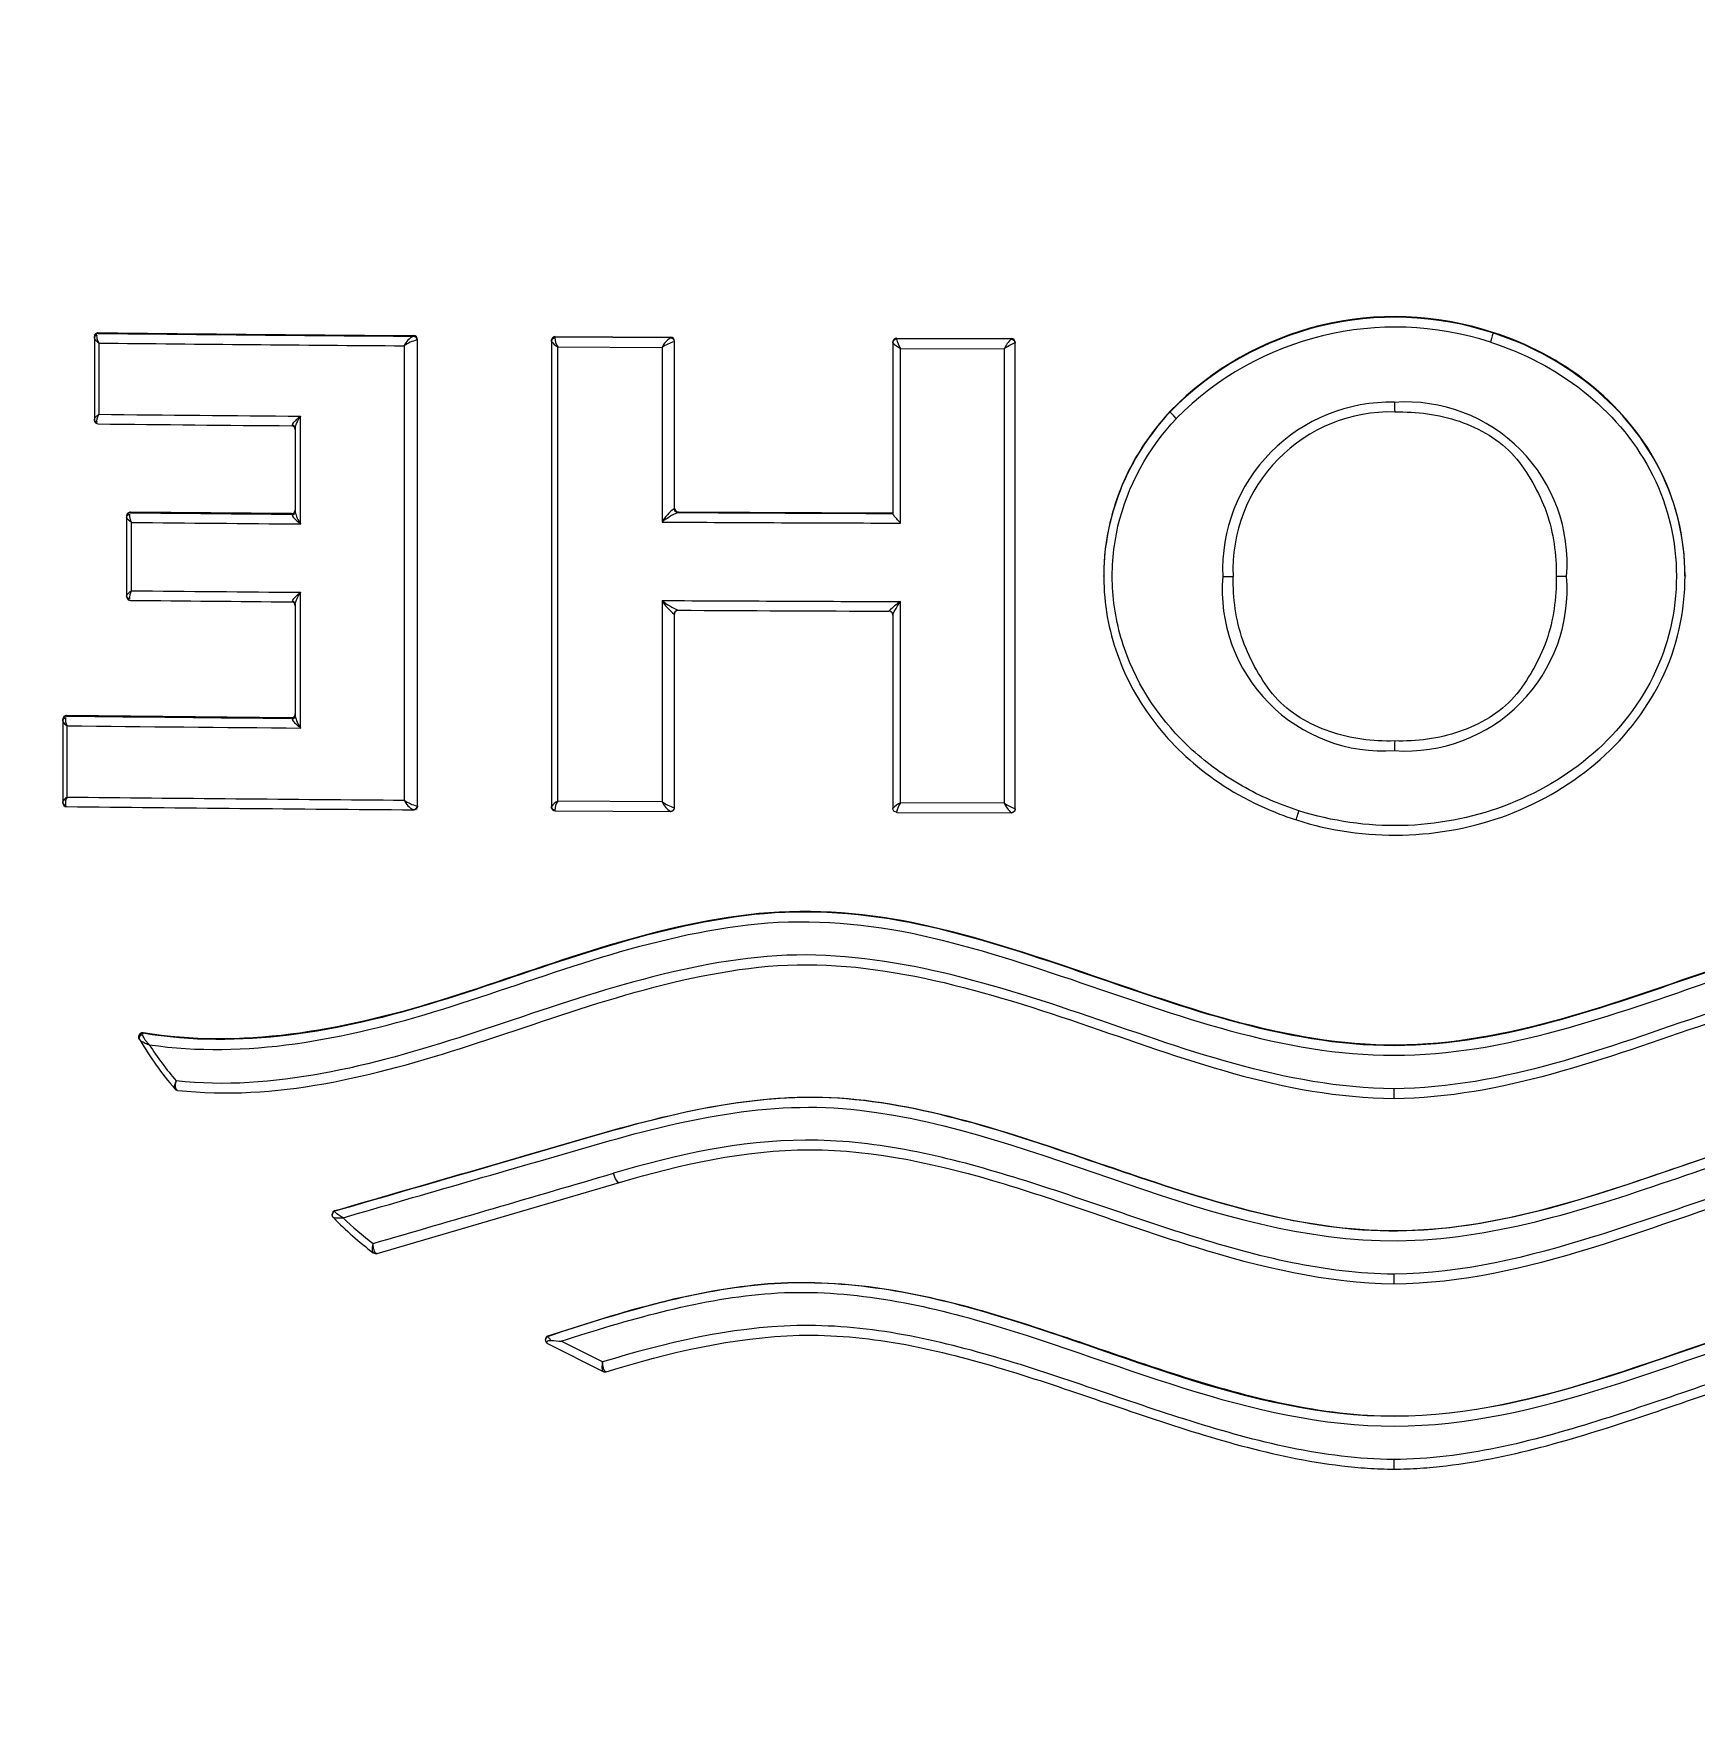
# Model space of a CAD drawing. Header units: centimetres. Extents: x -1797 to 2001, y -8788 to 1856.
# Drawn here: x -886.004 to -885.142, y -5473.964 to -5473.094 of the extents above; entities that cross this region are included whole.
import ezdxf

# ---------------------------------------------------------------- set-up
doc = ezdxf.new("R2010")
doc.units = ezdxf.units.CM
doc.header["$LTSCALE"] = 100
doc.header["$MEASUREMENT"] = 0
doc.linetypes.add('HIDDEN', pattern=[0.375, 0.25, -0.125])
doc.layers.add('HIDDEN -03', color=8, linetype='HIDDEN')
doc.layers.add('ID_Furniture-Fixed_01', color=141, linetype='Continuous')
doc.styles.add('ISO', font='isocp2.shx', dxfattribs={"width": 0.8})
doc.dimstyles.new('DIM DET', dxfattribs={"dimtxt": 0.05, "dimasz": 0.025, "dimexe": 0.025, "dimexo": 0.025, "dimgap": 0.025, "dimtad": 1, "dimzin": 0, "dimdsep": 46, "dimtxsty": 'ISO', "dimblk": 'ARCHTICK', "dimcen": 0.1, "dimdle": 0.025, "dimclrd": 15, "dimclre": 15, "dimclrt": 2, "dimadec": 0, "dimazin": 0, "dimtfac": 1, "dimtmove": 2, "dimatfit": 0, "dimldrblk": 'ARCHTICK', "dimfxl": 0.17, "dimtzin": 1, "dimarcsym": 0})

# ---------------------------------------------------------------- blocks, each defined once
blk = doc.blocks.new('_ARCHTICK')
at = {"color": 0, "linetype": 'ByBlock', "const_width": 0.15}
blk.add_lwpolyline([(-0.5, -0.5), (0.5, 0.5)], dxfattribs=at)

msp = doc.modelspace()

# ---------------------------------------------------------------- linework, layer by layer
at = {"layer": 'ID_Furniture-Fixed_01'}
for p, q in [((-885.97285, -5473.25139), (-885.97285, -5473.25172)), ((-885.97285, -5473.25172), (-885.97285, -5473.25216)), ((-885.97285, -5473.25216), (-885.97285, -5473.29422)), ((-885.97085, -5473.24972), (-885.97085, -5473.24941)), ((-885.97043, -5473.29167), (-885.97043, -5473.25475)), ((-885.81226, -5473.25615), (-885.81226, -5473.49159)), ((-885.8073, -5473.25116), (-885.80756, -5473.25118)), ((-885.8073, -5473.2509), (-885.8073, -5473.25116)), ((-885.80573, -5473.25318), (-885.8053, -5473.25316)), ((-885.8053, -5473.25316), (-885.8053, -5473.25291)), ((-885.8053, -5473.4946), (-885.8053, -5473.25316)), ((-885.73596, -5473.25339), (-885.73596, -5473.25368)), ((-885.73596, -5473.25368), (-885.73596, -5473.25385)), ((-885.73596, -5473.25385), (-885.73596, -5473.49495)), ((-885.73417, -5473.25197), (-885.73396, -5473.25168)), ((-885.73396, -5473.2514), (-885.67412, -5473.25175)), ((-885.73396, -5473.25168), (-885.73396, -5473.2514)), ((-885.67427, -5473.25202), (-885.73396, -5473.25168)), ((-885.73262, -5473.49213), (-885.73262, -5473.25669)), ((-885.73262, -5473.25669), (-885.67857, -5473.257)), ((-885.67857, -5473.257), (-885.67857, -5473.34752)), ((-885.67412, -5473.25201), (-885.67427, -5473.25202)), ((-885.67412, -5473.25175), (-885.67412, -5473.25201)), ((-885.67236, -5473.25402), (-885.67212, -5473.25401)), ((-885.67212, -5473.25401), (-885.67212, -5473.25376)), ((-885.67212, -5473.34053), (-885.67212, -5473.25401)), ((-885.55899, -5473.25426), (-885.55899, -5473.25453)), ((-885.55899, -5473.25459), (-885.55899, -5473.34314)), ((-885.55706, -5473.25263), (-885.55699, -5473.25253)), ((-885.55699, -5473.25226), (-885.49755, -5473.25245)), ((-885.55699, -5473.25253), (-885.55699, -5473.25226)), ((-885.4976, -5473.25272), (-885.55699, -5473.25253)), ((-885.49755, -5473.25271), (-885.4976, -5473.25272)), ((-885.49755, -5473.25245), (-885.49755, -5473.25271)), ((-885.49563, -5473.25472), (-885.49555, -5473.25471)), ((-885.49555, -5473.25471), (-885.49555, -5473.25446)), ((-885.49555, -5473.49615), (-885.49555, -5473.25471)), ((-885.24795, -5473.24951), (-885.24795, -5473.24925)), ((-885.55496, -5473.34806), (-885.55496, -5473.25753)), ((-885.55496, -5473.25753), (-885.50132, -5473.2577)), ((-885.50132, -5473.2577), (-885.50132, -5473.49314)), ((-885.41527, -5473.29037), (-885.41527, -5473.2901)), ((-885.97285, -5473.29422), (-885.97285, -5473.29464)), ((-885.86873, -5473.2989), (-885.86873, -5473.34214)), ((-885.86591, -5473.34848), (-885.86591, -5473.29265)), ((-885.87073, -5473.34314), (-885.9541, -5473.34235)), ((-885.9541, -5473.34265), (-885.9541, -5473.34235)), ((-885.87073, -5473.34314), (-885.87073, -5473.34343)), ((-885.67212, -5473.34053), (-885.67236, -5473.34057)), ((-885.67046, -5473.34256), (-885.67012, -5473.34253)), ((-885.67012, -5473.34229), (-885.55899, -5473.34278)), ((-885.67012, -5473.34253), (-885.67012, -5473.34229)), ((-885.9561, -5473.34433), (-885.9561, -5473.34465)), ((-885.9561, -5473.34465), (-885.9561, -5473.34507)), ((-885.9561, -5473.34507), (-885.9561, -5473.38568)), ((-885.95361, -5473.38311), (-885.95361, -5473.34767)), ((-885.44968, -5473.37556), (-885.44968, -5473.37529)), ((-885.14809, -5473.37531), (-885.14809, -5473.37558)), ((-885.9561, -5473.38568), (-885.9561, -5473.38608)), ((-885.86591, -5473.45425), (-885.86591, -5473.38392)), ((-885.86873, -5473.39017), (-885.86873, -5473.44791)), ((-885.67857, -5473.38817), (-885.67857, -5473.49244)), ((-885.67231, -5473.39521), (-885.67212, -5473.39518)), ((-885.67212, -5473.49545), (-885.67212, -5473.39518)), ((-885.5609, -5473.39359), (-885.56099, -5473.39368)), ((-885.55899, -5473.39555), (-885.55899, -5473.49592)), ((-885.55496, -5473.49298), (-885.55496, -5473.3887)), ((-885.87073, -5473.44891), (-885.98723, -5473.44775)), ((-885.98723, -5473.44807), (-885.98723, -5473.44775)), ((-885.98923, -5473.44973), (-885.98923, -5473.45007)), ((-885.98923, -5473.45007), (-885.98923, -5473.45053)), ((-885.98923, -5473.45053), (-885.98923, -5473.49254)), ((-885.98688, -5473.49001), (-885.98688, -5473.45309)), ((-885.87073, -5473.44891), (-885.87073, -5473.4492)), ((-885.98923, -5473.49254), (-885.98923, -5473.49299)), ((-885.8053, -5473.4946), (-885.80566, -5473.49462)), ((-885.73396, -5473.49712), (-885.73419, -5473.49684)), ((-885.73396, -5473.49712), (-885.67424, -5473.49746)), ((-885.67857, -5473.49244), (-885.73262, -5473.49213)), ((-885.67212, -5473.49545), (-885.67231, -5473.49546)), ((-885.55699, -5473.49797), (-885.55707, -5473.49788)), ((-885.55699, -5473.49797), (-885.49758, -5473.49816)), ((-885.50132, -5473.49314), (-885.55496, -5473.49298)), ((-885.49555, -5473.49615), (-885.4956, -5473.49616)), ((-885.94752, -5473.61246), (-885.94752, -5473.61216)), ((-885.94983, -5473.61443), (-885.94983, -5473.61411)), ((-885.94955, -5473.61545), (-885.94931, -5473.61589)), ((-885.82633, -5473.7266), (-885.70074, -5473.68976)), ((-885.84956, -5473.70654), (-885.84956, -5473.70623)), ((-885.84821, -5473.70473), (-885.84813, -5473.70463)), ((-885.84813, -5473.70463), (-885.84813, -5473.70432)), ((-885.7377, -5473.76955), (-885.7377, -5473.76926)), ((-885.73907, -5473.77145), (-885.73907, -5473.77115)), ((-885.73796, -5473.77324), (-885.70911, -5473.78771)), ((-885.70942, -5473.78274), (-885.73086, -5473.77202)), ((-885.70752, -5473.78787), (-885.70778, -5473.78782))]:
    msp.add_line(p, q, dxfattribs=at)
for centre, radius, start, end in [((-885.29895, -5473.40344), 0.1624, 71.6955, 135.74418), ((-885.29879, -5473.40435), 0.16297, 71.82142, 135.62179), ((-885.29858, -5473.4063), 0.15982, 72.0422, 135.23678), ((-885.97088, -5473.25139), 0.00197, 89.26697, 180.12311), ((-885.97085, -5473.25172), 0.002, 90, 180), ((-885.42901, -5422.55523), 50.69708, 269.387616, 269.572466), ((-885.42601, -5421.45651), 51.79608, 269.397299, 269.577936), ((-885.42535, -5420.87331), 52.38427, 269.403797, 269.576801), ((-885.80302, -5473.26019), 0.01009, 116.74085, 156.4014), ((-885.80126, -5473.27167), 0.01903, 103.60254, 125.33955), ((-885.80732, -5473.25292), 0.00202, 0.0769, 89.48438), ((-885.8073, -5473.25316), 0.002, 0, 90), ((-885.73397, -5473.25339), 0.00199, 89.57523, 180.07445), ((-885.73396, -5473.25368), 0.002, 90, 180), ((-885.72834, -5473.24827), 0.00944, 216.23339, 243.08709), ((-885.72564, -5473.25178), 0.00853, 181.23958, 215.142), ((-885.66778, -5473.26198), 0.01189, 123.08086, 155.20387), ((-885.66588, -5473.27551), 0.02244, 106.79756, 124.444), ((-885.67414, -5473.25376), 0.00201, 0.05297, 89.63456), ((-885.67412, -5473.25401), 0.002, 0, 90), ((-885.557, -5473.25426), 0.00199, 89.76238, 180.04417), ((-885.55699, -5473.25453), 0.002, 90, 180), ((-885.54698, -5473.24239), 0.01712, 225.45434, 242.22021), ((-885.54454, -5473.25018), 0.01275, 191.07859, 215.2321), ((-885.48504, -5473.26599), 0.01827, 133.40154, 153.00949), ((-885.48311, -5473.28555), 0.03328, 112.09762, 123.1883), ((-885.49756, -5473.25446), 0.00201, 0.02491, 89.81001), ((-885.49755, -5473.25471), 0.002, 0, 90), ((-885.44285, -5422.74426), 50.55016, 269.402001, 269.520476), ((-885.30121, -5473.3723), 0.08688, 88.48558, 182.2108), ((-885.30102, -5473.37215), 0.08171, 88.50177, 182.45796), ((-885.07997, -5473.28686), 0.21895, 179.63205, 180.94315), ((-885.29312, -5473.36886), 0.0836, 355.32818, 93.97411), ((-885.97085, -5473.29464), 0.002, 180, 270), ((-885.4466, -5423.63731), 49.6621, 269.395149, 269.510661), ((-885.87073, -5473.2996), 0.002, 0, 90), ((-885.95412, -5473.34432), 0.00198, 89.29177, 180.11926), ((-885.9541, -5473.34465), 0.002, 90, 180), ((-885.94776, -5473.34407), 0.00687, 173.84174, 211.58896), ((-885.4419, -5423.17377), 50.1715, 269.415062, 269.510264), ((-885.87071, -5473.34116), 0.00198, 269.41196, 0.09979), ((-885.87073, -5473.34143), 0.002, 270, 0), ((-885.85325, -5473.33905), 0.01579, 191.31541, 216.71659), ((-885.65786, -5473.35977), 0.02406, 127.06673, 149.40764), ((-885.65618, -5473.37506), 0.0355, 113.71541, 129.10925), ((-885.67011, -5473.34028), 0.00201, 180.0522, 269.63719), ((-885.67012, -5473.34053), 0.002, 180, 270), ((-885.32185, -5405.78222), 67.56124, 269.7043632, 269.7988955), ((-885.438, -5422.26607), 51.08421, 269.421688, 269.520058), ((-885.32136, -5405.20085), 68.14761, 269.6996735, 269.803603), ((-885.30462, -5473.38247), 0.08368, 175.32719, 273.90877), ((-885.29319, -5473.38248), 0.08368, 266.07783, 4.66891), ((-885.9541, -5473.38608), 0.002, 180, 270), ((-885.94787, -5473.38672), 0.00679, 147.82287, 185.79981), ((-885.43819, -5422.32524), 51.06046, 269.421624, 269.52004), ((-885.44208, -5423.24272), 50.14797, 269.414998, 269.510245), ((-885.87073, -5473.39086), 0.002, 0, 90), ((-885.32142, -5405.24435), 68.14475, 269.6997063, 269.8036402), ((-885.65833, -5473.37648), 0.02337, 210.00449, 233.27512), ((-885.65648, -5473.36146), 0.03466, 230.3977, 246.34782), ((-885.66911, -5473.39535), 0.00301, 162.22373, 176.45875), ((-885.67014, -5473.39517), 0.00198, 98.19708, 158.21323), ((-885.3222, -5405.89909), 67.49501, 269.7044322, 269.7972965), ((-885.56099, -5473.39568), 0.002, 0, 90), ((-885.53775, -5473.4157), 0.03201, 122.5156, 136.32013), ((-885.98726, -5473.44973), 0.00197, 89.2414, 180.1271), ((-885.98723, -5473.45007), 0.002, 90, 180), ((-885.45221, -5424.4125), 49.03849, 269.37487, 269.510994), ((-885.87071, -5473.44693), 0.00198, 269.41188, 0.09981), ((-885.87073, -5473.4472), 0.002, 270, 0), ((-885.85326, -5473.44481), 0.01579, 191.31437, 216.71592), ((-885.9845, -5473.44854), 0.00513, 202.75896, 242.40954), ((-885.98155, -5473.44973), 0.0063, 171.73655, 212.19557), ((-885.44855, -5423.5503), 49.90569, 269.381945, 269.520834), ((-885.06787, -5473.46466), 0.23105, 179.08298, 180.32112), ((-885.98458, -5473.49452), 0.00506, 117.06181, 156.94379), ((-885.98166, -5473.49338), 0.00621, 147.188, 187.90399), ((-885.43114, -5421.81302), 51.67998, 269.383859, 269.577456), ((-885.80321, -5473.4878), 0.00982, 202.723, 243.97214), ((-885.80134, -5473.4765), 0.01863, 234.12258, 256.5942), ((-885.98723, -5473.49299), 0.002, 180, 270), ((-885.4317, -5422.39042), 51.10758, 269.377187, 269.578673), ((-885.80739, -5473.49451), 0.00212, 265.94716, 319.22643), ((-885.72844, -5473.50047), 0.00933, 116.59013, 143.70717), ((-885.73396, -5473.49512), 0.002, 180, 270), ((-885.72571, -5473.49706), 0.00849, 144.47541, 178.48027), ((-885.666, -5473.47439), 0.02199, 235.13513, 253.32148), ((-885.66804, -5473.48774), 0.01153, 204.06758, 237.51734), ((-885.67413, -5473.49549), 0.00197, 269.92983, 336.15711), ((-885.67342, -5473.49562), 0.00127, 328.66864, 7.9093), ((-885.54721, -5473.50783), 0.01675, 117.54707, 134.66975), ((-885.54461, -5473.50034), 0.0127, 144.53655, 168.79665), ((-885.4855, -5473.48524), 0.01768, 206.54373, 226.93244), ((-885.48321, -5473.46569), 0.03289, 236.581, 247.87136), ((-885.49755, -5473.49618), 0.00198, 276.61691, 319.68089), ((-885.94785, -5473.61411), 0.00198, 80.38475, 179.926), ((-885.94819, -5473.61435), 0.00164, 143.60731, 190.98859), ((-885.79258, -5473.52254), 0.18242, 210.77733, 220.5626), ((-885.79518, -5473.52223), 0.17749, 212.80604, 220.35739), ((-885.92945, -5473.63985), 0.00217, 215.28005, 262.83843), ((-904.85238, -5408.39149), 68.04343, 286.2355373, 286.344861), ((-885.84757, -5473.70624), 0.00199, 106.33949, 179.85496), ((-885.84756, -5473.70654), 0.002, 162.35059, 180.00569), ((-885.84756, -5473.70654), 0.002, 106.5309, 162.35059), ((-885.71882, -5473.58087), 0.18192, 224.32581, 233.00067), ((-885.84566, -5473.51586), 0.19216, 269.01714, 270.51596), ((-885.72082, -5473.58027), 0.17741, 226.05516, 232.69162), ((-885.82691, -5473.72458), 0.0021, 229.52072, 285.51531), ((-885.73707, -5473.77116), 0.002, 108.55457, 179.81429), ((-885.73707, -5473.77145), 0.002, 108.54342, 178.18573), ((-885.73707, -5473.77145), 0.002, 178.18573, 179.99917), ((-885.73712, -5473.77149), 0.00193, 176.72106, 236.4906), ((-885.59984, -5472.04926), 1.72774, 265.47728, 265.65072), ((-885.70815, -5473.78598), 0.00198, 241.64258, 286.98887)]:
    msp.add_arc(centre, radius, start, end, dxfattribs=at)
at = {"layer": 'ID_Furniture-Fixed_01', "extrusion": (0, 0, -1)}
for centre, major_axis, ratio, start_param, end_param in [((-885.97085, -5473.25216), (-0.002, 0), 0.8874, 0, 1.307461), ((-885.80756, -5473.25318), (-0.00008, 0.002), 0.912622, 0.042704, 1.605601), ((-885.73396, -5473.25385), (-0.002, 0), 0.948928, 0, 1.465414), ((-885.67427, -5473.25402), (-0.00011, 0.002), 0.951909, 0.056994, 1.621894), ((-885.55699, -5473.25459), (-0.002, 0), 0.981665, 0, 1.536071), ((-885.4976, -5473.25472), (-0.0002, 0.00199), 0.984972, 0.10122, 1.66873), ((-885.24947, -5473.25428), (0.00152, 0.00476), 0.03093, 0.016635, 1.55917), ((-885.41161, -5473.29377), (-0.00366, 0.0034), 0.059787, 4.779099, 6.2713), ((-885.97085, -5473.29422), (0.002, 0), 0.889508, 1.849274, 3.141593), ((-885.87073, -5473.2989), (0.002, 0), 0.916941, 4.912647, 6.283185), ((-885.9541, -5473.34507), (-0.002, 0), 0.892129, 0, 1.32096), ((-885.87073, -5473.34214), (-0.002, 0), 0.915934, 3.141593, 4.526064), ((-885.67046, -5473.34056), (-0.00011, 0.002), 0.9524, 3.198873, 4.763801), ((-885.38766, -5473.37566), (-0.005, -0.00001), 0.001722, 1.498952, 3.14162), ((-885.21011, -5473.37566), (-0.005, -0.00001), 0.001026, 4.648579, 6.283185), ((-885.9541, -5473.38568), (0.002, 0), 0.894022, 1.835637, 3.141593), ((-885.87073, -5473.39017), (0.002, 0), 0.916926, 4.912683, 6.283185), ((-885.67038, -5473.39521), (0.00012, -0.002), 0.963004, 1.630417, 3.206399), ((-885.56099, -5473.39555), (0.002, 0), 0.981049, 4.755211, 6.283185), ((-885.87073, -5473.44791), (-0.002, 0), 0.915925, 3.141593, 4.526033), ((-885.98723, -5473.45053), (-0.002, 0), 0.882634, 0, 1.293557), ((-885.98723, -5473.49254), (0.002, 0), 0.884934, 1.86333, 3.141593), ((-885.80752, -5473.49462), (-0.00009, 0.002), 0.92659, 1.609946, 3.188016), ((-885.73396, -5473.49495), (0.002, 0), 0.949006, 1.687616, 3.141593), ((-885.67424, -5473.49546), (-0.00012, 0.002), 0.962601, 1.630045, 3.206056), ((-885.55699, -5473.49592), (-0.002, 0), 0.981321, 4.754269, 6.283185), ((-885.49758, -5473.49616), (-0.00026, 0.00198), 0.990782, 3.141109, 3.270786), ((-885.49758, -5473.49616), (-0.00026, 0.00198), 0.990782, 1.697421, 3.141109), ((-885.34831, -5473.49712), (0.00152, 0.00476), 0.041009, 3.124951, 4.700992), ((-885.9476, -5473.61486), (0.00173, 0.001), 0.889261, 3.121982, 5.083812), ((-885.92965, -5473.63986), (0.00149, 0.00134), 0.888332, 2.515246, 3.166426), ((-885.70218, -5473.68497), (-0.00141, 0.0048), 0.296852, 3.124088, 4.8014), ((-885.84753, -5473.70658), (0.00152, 0.0013), 0.985894, 3.068373, 5.060855), ((-885.8271, -5473.72456), (0.00115, 0.00164), 0.901749, 2.334532, 3.173962), ((-885.70822, -5473.78592), (0.00081, 0.00183), 0.944654, 2.469909, 3.189277)]:
    msp.add_ellipse(centre, major_axis=major_axis, ratio=ratio, start_param=start_param, end_param=end_param, dxfattribs=at)
at = {"layer": 'ID_Furniture-Fixed_01'}
for points, knots in [([(-885.97285, -5473.25216), (-885.97285, -5473.25235), (-885.97274, -5473.25259), (-885.97254, -5473.25286), (-885.97229, -5473.2532), (-885.9719, -5473.25359), (-885.97141, -5473.254), (-885.97125, -5473.25413), (-885.97108, -5473.25427), (-885.97089, -5473.25441), (-885.97081, -5473.25447), (-885.97073, -5473.25453), (-885.97065, -5473.25459), (-885.97061, -5473.25462), (-885.97057, -5473.25464), (-885.97053, -5473.25467), (-885.9705, -5473.2547), (-885.97047, -5473.25472), (-885.97043, -5473.25475)], [0, 0, 0, 0, 0.328339, 0.328339, 0.328339, 0.749612, 0.749612, 0.749612, 0.887262, 0.887262, 0.887262, 0.948093, 0.948093, 0.948093, 0.975192, 0.975192, 0.975192, 1, 1, 1, 1]), ([(-885.97043, -5473.25475), (-885.97045, -5473.2547), (-885.97047, -5473.25466), (-885.97049, -5473.25462), (-885.97052, -5473.25458), (-885.97054, -5473.25453), (-885.97056, -5473.25449), (-885.97061, -5473.25439), (-885.97065, -5473.25429), (-885.9707, -5473.25419), (-885.9708, -5473.25396), (-885.9709, -5473.25373), (-885.97098, -5473.25351), (-885.97124, -5473.25283), (-885.97141, -5473.25217), (-885.97146, -5473.2516), (-885.97151, -5473.25116), (-885.97148, -5473.25076), (-885.97137, -5473.25045)], [0, 0, 0, 0, 0.024796, 0.024796, 0.024796, 0.051731, 0.051731, 0.051731, 0.1124, 0.1124, 0.1124, 0.249754, 0.249754, 0.249754, 0.67169, 0.67169, 0.67169, 1, 1, 1, 1]), ([(-885.34983, -5473.50188), (-885.31451, -5473.51317), (-885.27529, -5473.51242), (-885.20491, -5473.48589), (-885.17491, -5473.46039), (-885.1436, -5473.39208), (-885.14504, -5473.35113), (-885.18019, -5473.28525), (-885.21261, -5473.26077), (-885.24795, -5473.24951)], [0, 0, 0, 0, 0.25, 0.25, 0.5, 0.5, 0.75, 0.75, 1, 1, 1, 1]), ([(-885.2493, -5473.25427), (-885.21457, -5473.26529), (-885.18366, -5473.28863), (-885.14951, -5473.35226), (-885.14821, -5473.39191), (-885.17905, -5473.45779), (-885.2083, -5473.48212), (-885.27645, -5473.50734), (-885.31386, -5473.50815), (-885.34852, -5473.49711)], [0, 0, 0, 0, 0.25, 0.25, 0.5, 0.5, 0.75, 0.75, 1, 1, 1, 1]), ([(-885.14842, -5473.37543), (-885.14843, -5473.35547), (-885.15321, -5473.33554), (-885.1802, -5473.28497), (-885.21204, -5473.26068), (-885.24795, -5473.24925)], [0, 0, 0, 0, 0.348606, 0.348606, 1, 1, 1, 1]), ([(-885.97043, -5473.29167), (-885.97047, -5473.29169), (-885.9705, -5473.29172), (-885.97054, -5473.29174), (-885.97057, -5473.29177), (-885.97061, -5473.29179), (-885.97065, -5473.29182), (-885.97074, -5473.29188), (-885.97082, -5473.29194), (-885.9709, -5473.292), (-885.97108, -5473.29214), (-885.97125, -5473.29227), (-885.97142, -5473.29241), (-885.9719, -5473.2928), (-885.9723, -5473.29319), (-885.97255, -5473.29353), (-885.97274, -5473.29379), (-885.97285, -5473.29403), (-885.97285, -5473.29422)], [0, 0, 0, 0, 0.024914, 0.024914, 0.024914, 0.052604, 0.052604, 0.052604, 0.113888, 0.113888, 0.113888, 0.252116, 0.252116, 0.252116, 0.671644, 0.671644, 0.671644, 1, 1, 1, 1]), ([(-885.9714, -5473.29593), (-885.97151, -5473.29562), (-885.97153, -5473.29522), (-885.97149, -5473.29478), (-885.97143, -5473.29422), (-885.97125, -5473.29357), (-885.97099, -5473.2929), (-885.97091, -5473.29268), (-885.97081, -5473.29245), (-885.97071, -5473.29223), (-885.97066, -5473.29213), (-885.97061, -5473.29203), (-885.97056, -5473.29193), (-885.97054, -5473.29188), (-885.97052, -5473.29183), (-885.97049, -5473.29179), (-885.97047, -5473.29175), (-885.97045, -5473.29171), (-885.97043, -5473.29167)], [0, 0, 0, 0, 0.328328, 0.328328, 0.328328, 0.748493, 0.748493, 0.748493, 0.886437, 0.886437, 0.886437, 0.947566, 0.947566, 0.947566, 0.975099, 0.975099, 0.975099, 1, 1, 1, 1]), ([(-885.41527, -5473.29037), (-885.41527, -5473.29037), (-885.41528, -5473.29037), (-885.41528, -5473.29037), (-885.42505, -5473.30091), (-885.43329, -5473.31317), (-885.43914, -5473.32632), (-885.44502, -5473.33955), (-885.44862, -5473.35407), (-885.44948, -5473.36853), (-885.45028, -5473.38207), (-885.4487, -5473.39594), (-885.44493, -5473.40896), (-885.44124, -5473.42175), (-885.43536, -5473.43404), (-885.42788, -5473.44504), (-885.41997, -5473.45667), (-885.41009, -5473.46713), (-885.39906, -5473.47586), (-885.38689, -5473.48549), (-885.37303, -5473.49326), (-885.35853, -5473.49882), (-885.35566, -5473.49992), (-885.35276, -5473.50094), (-885.34983, -5473.50188), (-885.34983, -5473.50188), (-885.34983, -5473.50188), (-885.34983, -5473.50188)], [0, 0, 0, 0, 0.000023, 0.000023, 0.000023, 0.162875, 0.162875, 0.162875, 0.327095, 0.327095, 0.327095, 0.480504, 0.480504, 0.480504, 0.630837, 0.630837, 0.630837, 0.789919, 0.789919, 0.789919, 0.965596, 0.965596, 0.965596, 0.999977, 0.999977, 0.999977, 1, 1, 1, 1]), ([(-885.41527, -5473.2901), (-885.42288, -5473.29829), (-885.42936, -5473.30724), (-885.43996, -5473.32671), (-885.44401, -5473.33724), (-885.44859, -5473.35682), (-885.44967, -5473.36603), (-885.44968, -5473.37518)], [0, 0, 0, 0, 0.354241, 0.354241, 0.708482, 0.708482, 1, 1, 1, 1]), ([(-885.29889, -5473.29046), (-885.28751, -5473.29015), (-885.27604, -5473.29162), (-885.2547, -5473.29897), (-885.24444, -5473.30477), (-885.23313, -5473.31757), (-885.23013, -5473.32232), (-885.22455, -5473.33206), (-885.22207, -5473.3372), (-885.21648, -5473.35324), (-885.21513, -5473.36428), (-885.21511, -5473.37567)], [0, 0, 0, 0, 0.25, 0.25, 0.5, 0.5, 0.625, 0.625, 0.75, 0.75, 1, 1, 1, 1]), ([(-885.86591, -5473.29265), (-885.86595, -5473.29268), (-885.86599, -5473.29271), (-885.86603, -5473.29275), (-885.8668, -5473.29336), (-885.86753, -5473.29397), (-885.86817, -5473.29457), (-885.86877, -5473.29511), (-885.86931, -5473.29565), (-885.86971, -5473.29614), (-885.87001, -5473.2965), (-885.87024, -5473.29684), (-885.87034, -5473.2971)], [0, 0, 0, 0, 0.020006, 0.020006, 0.020006, 0.396153, 0.396153, 0.396153, 0.744503, 0.744503, 0.744503, 1, 1, 1, 1]), ([(-885.86873, -5473.2989), (-885.86873, -5473.29853), (-885.86862, -5473.29805), (-885.86846, -5473.29755), (-885.86823, -5473.29687), (-885.86788, -5473.29611), (-885.86749, -5473.29534), (-885.86705, -5473.29451), (-885.86655, -5473.29364), (-885.866, -5473.29279), (-885.86597, -5473.29274), (-885.86594, -5473.2927), (-885.86591, -5473.29265)], [0, 0, 0, 0, 0.255405, 0.255405, 0.255405, 0.603748, 0.603748, 0.603748, 0.980013, 0.980013, 0.980013, 1, 1, 1, 1]), ([(-885.34852, -5473.49711), (-885.35878, -5473.49384), (-885.36855, -5473.48959), (-885.38708, -5473.47911), (-885.39591, -5473.47278), (-885.41952, -5473.45134), (-885.43202, -5473.43316), (-885.4424, -5473.40302), (-885.44452, -5473.39227), (-885.44566, -5473.37098), (-885.44471, -5473.36016), (-885.43744, -5473.32881), (-885.42676, -5473.30955), (-885.41205, -5473.29376)], [0, 0, 0, 0, 0.125, 0.125, 0.25, 0.25, 0.5, 0.5, 0.625, 0.625, 0.75, 0.75, 1, 1, 1, 1]), ([(-885.87036, -5473.34394), (-885.87027, -5473.34421), (-885.87003, -5473.34456), (-885.86973, -5473.34492), (-885.86932, -5473.34542), (-885.86878, -5473.34598), (-885.86818, -5473.34654), (-885.86753, -5473.34714), (-885.8668, -5473.34777), (-885.86603, -5473.34839), (-885.86599, -5473.34842), (-885.86595, -5473.34845), (-885.86591, -5473.34848)], [0, 0, 0, 0, 0.254889, 0.254889, 0.254889, 0.604894, 0.604894, 0.604894, 0.980184, 0.980184, 0.980184, 1, 1, 1, 1]), ([(-885.55496, -5473.34806), (-885.55499, -5473.34802), (-885.55502, -5473.34799), (-885.55506, -5473.34796), (-885.55573, -5473.34727), (-885.55638, -5473.34657), (-885.55696, -5473.34591), (-885.55744, -5473.34537), (-885.55789, -5473.34485), (-885.55824, -5473.34439), (-885.55846, -5473.34411), (-885.55864, -5473.34385), (-885.55878, -5473.34363), (-885.55891, -5473.34341), (-885.55899, -5473.34324), (-885.55899, -5473.34314)], [0, 0, 0, 0, 0.016593, 0.016593, 0.016593, 0.359874, 0.359874, 0.359874, 0.643286, 0.643286, 0.643286, 0.820479, 0.820479, 0.820479, 1, 1, 1, 1]), ([(-885.9561, -5473.34507), (-885.9561, -5473.34525), (-885.95599, -5473.34548), (-885.95579, -5473.34574), (-885.95557, -5473.34604), (-885.95525, -5473.34638), (-885.95485, -5473.34672), (-885.9548, -5473.34676), (-885.95476, -5473.34679), (-885.95472, -5473.34683), (-885.95454, -5473.34698), (-885.95434, -5473.34714), (-885.95414, -5473.34729), (-885.95404, -5473.34736), (-885.95395, -5473.34743), (-885.95386, -5473.3475), (-885.95381, -5473.34753), (-885.95376, -5473.34757), (-885.95372, -5473.3476), (-885.95368, -5473.34763), (-885.95365, -5473.34765), (-885.95361, -5473.34767)], [0, 0, 0, 0, 0.321884, 0.321884, 0.321884, 0.682536, 0.682536, 0.682536, 0.719046, 0.719046, 0.719046, 0.874471, 0.874471, 0.874471, 0.942296, 0.942296, 0.942296, 0.975475, 0.975475, 0.975475, 1, 1, 1, 1]), ([(-885.29889, -5473.46096), (-885.31028, -5473.46127), (-885.32174, -5473.4598), (-885.34309, -5473.45242), (-885.35334, -5473.44661), (-885.36465, -5473.43379), (-885.36765, -5473.42904), (-885.37322, -5473.41929), (-885.3757, -5473.41414), (-885.38129, -5473.3981), (-885.38265, -5473.38705), (-885.38266, -5473.37565)], [0, 0, 0, 0, 0.25, 0.25, 0.5, 0.5, 0.625, 0.625, 0.75, 0.75, 1, 1, 1, 1]), ([(-885.21511, -5473.37567), (-885.21513, -5473.38684), (-885.21648, -5473.39811), (-885.22207, -5473.41415), (-885.22455, -5473.41929), (-885.23012, -5473.42905), (-885.23312, -5473.43379), (-885.24443, -5473.44661), (-885.25468, -5473.45243), (-885.27069, -5473.45796), (-885.27619, -5473.45925), (-885.28747, -5473.46084), (-885.2933, -5473.46112), (-885.29889, -5473.46096)], [0, 0, 0, 0, 0.25, 0.25, 0.375, 0.375, 0.5, 0.5, 0.75, 0.75, 0.875, 0.875, 1, 1, 1, 1]), ([(-885.95361, -5473.38311), (-885.95365, -5473.38313), (-885.95368, -5473.38315), (-885.95372, -5473.38318), (-885.95377, -5473.38321), (-885.95381, -5473.38325), (-885.95386, -5473.38328), (-885.95396, -5473.38335), (-885.95405, -5473.38342), (-885.95414, -5473.38349), (-885.95435, -5473.38364), (-885.95455, -5473.38379), (-885.95473, -5473.38395), (-885.95477, -5473.38398), (-885.95481, -5473.38401), (-885.95485, -5473.38405), (-885.95525, -5473.38439), (-885.95558, -5473.38472), (-885.95579, -5473.38501), (-885.95599, -5473.38527), (-885.9561, -5473.3855), (-885.9561, -5473.38568)], [0, 0, 0, 0, 0.024626, 0.024626, 0.024626, 0.058582, 0.058582, 0.058582, 0.127049, 0.127049, 0.127049, 0.283493, 0.283493, 0.283493, 0.318843, 0.318843, 0.318843, 0.678043, 0.678043, 0.678043, 1, 1, 1, 1]), ([(-885.86591, -5473.38392), (-885.86595, -5473.38395), (-885.86599, -5473.38398), (-885.86603, -5473.38401), (-885.8668, -5473.38462), (-885.86753, -5473.38524), (-885.86817, -5473.38583), (-885.86877, -5473.38638), (-885.86931, -5473.38692), (-885.86971, -5473.38741), (-885.87001, -5473.38777), (-885.87024, -5473.3881), (-885.87034, -5473.38837)], [0, 0, 0, 0, 0.020007, 0.020007, 0.020007, 0.396111, 0.396111, 0.396111, 0.744485, 0.744485, 0.744485, 1, 1, 1, 1]), ([(-885.86873, -5473.39017), (-885.86873, -5473.3898), (-885.86862, -5473.38932), (-885.86846, -5473.38882), (-885.86823, -5473.38813), (-885.86788, -5473.38737), (-885.86749, -5473.3866), (-885.86705, -5473.38577), (-885.86655, -5473.38491), (-885.866, -5473.38405), (-885.86597, -5473.38401), (-885.86594, -5473.38396), (-885.86591, -5473.38392)], [0, 0, 0, 0, 0.255423, 0.255423, 0.255423, 0.603791, 0.603791, 0.603791, 0.980012, 0.980012, 0.980012, 1, 1, 1, 1]), ([(-885.55899, -5473.39555), (-885.55899, -5473.39542), (-885.55893, -5473.39522), (-885.55883, -5473.39498), (-885.55881, -5473.39494), (-885.55879, -5473.3949), (-885.55878, -5473.39486), (-885.55864, -5473.39455), (-885.55845, -5473.39418), (-885.55823, -5473.39379), (-885.55787, -5473.39314), (-885.55743, -5473.39241), (-885.55696, -5473.39167), (-885.55637, -5473.39075), (-885.55572, -5473.38979), (-885.55505, -5473.38884), (-885.55502, -5473.38879), (-885.55499, -5473.38875), (-885.55496, -5473.3887)], [0, 0, 0, 0, 0.141257, 0.141257, 0.141257, 0.163778, 0.163778, 0.163778, 0.335931, 0.335931, 0.335931, 0.624113, 0.624113, 0.624113, 0.982901, 0.982901, 0.982901, 1, 1, 1, 1]), ([(-885.87036, -5473.44971), (-885.87027, -5473.44998), (-885.87003, -5473.45032), (-885.86973, -5473.45069), (-885.86932, -5473.45119), (-885.86878, -5473.45174), (-885.86818, -5473.4523), (-885.86753, -5473.45291), (-885.8668, -5473.45353), (-885.86603, -5473.45415), (-885.86599, -5473.45418), (-885.86595, -5473.45422), (-885.86591, -5473.45425)], [0, 0, 0, 0, 0.254909, 0.254909, 0.254909, 0.604942, 0.604942, 0.604942, 0.980184, 0.980184, 0.980184, 1, 1, 1, 1]), ([(-885.98723, -5473.49499), (-885.98728, -5473.49499), (-885.98733, -5473.49498), (-885.98737, -5473.49495), (-885.9875, -5473.49489), (-885.98762, -5473.49472), (-885.98773, -5473.49445), (-885.98776, -5473.49438), (-885.98778, -5473.49431), (-885.98781, -5473.49423)], [0, 0, 0, 0, 0.22864, 0.22864, 0.22864, 0.846478, 0.846478, 0.846478, 1, 1, 1, 1]), ([(-885.8053, -5473.4946), (-885.8053, -5473.49461), (-885.80526, -5473.49484), (-885.80541, -5473.4953), (-885.80561, -5473.49574), (-885.80576, -5473.49588), (-885.80578, -5473.49589)], [0, 0, 0, 0, 0.003874, 0.538896, 0.955212, 1, 1, 1, 1]), ([(-885.49556, -5473.49615), (-885.49556, -5473.49618), (-885.49552, -5473.49643), (-885.49568, -5473.49689), (-885.49589, -5473.49731), (-885.49603, -5473.49744), (-885.49604, -5473.49745)], [0, 0, 0, 0, 0.052784, 0.562822, 0.969028, 1, 1, 1, 1]), ([(-884.65105, -5473.61215), (-884.70093, -5473.6205), (-884.75238, -5473.61163), (-884.85538, -5473.57982), (-884.9067, -5473.55838), (-885.01883, -5473.54418), (-885.0749, -5473.5595), (-885.18426, -5473.59642), (-885.24023, -5473.61826), (-885.35562, -5473.61895), (-885.41096, -5473.59762), (-885.49294, -5473.56981), (-885.52025, -5473.56096), (-885.57615, -5473.54955), (-885.60567, -5473.54765), (-885.6901, -5473.55776), (-885.74181, -5473.57933), (-885.84537, -5473.61146), (-885.89741, -5473.62056), (-885.94752, -5473.61216)], [0, 0, 0, 0, 0.125, 0.125, 0.25, 0.25, 0.375, 0.375, 0.5, 0.5, 0.625, 0.625, 0.6875, 0.6875, 0.75, 0.75, 0.875, 0.875, 1, 1, 1, 1]), ([(-884.65105, -5473.61244), (-884.7019, -5473.62096), (-884.75458, -5473.61137), (-884.85725, -5473.57941), (-884.90963, -5473.55793), (-885.0197, -5473.54471), (-885.07627, -5473.56019), (-885.18521, -5473.59703), (-885.24095, -5473.6188), (-885.35703, -5473.61895), (-885.41245, -5473.59733), (-885.49473, -5473.56949), (-885.52215, -5473.56067), (-885.57842, -5473.54953), (-885.60808, -5473.54801), (-885.69181, -5473.55869), (-885.74326, -5473.58014), (-885.84624, -5473.61196), (-885.89781, -5473.62079), (-885.94752, -5473.61246)], [0, 0, 0, 0, 0.125, 0.125, 0.25, 0.25, 0.375, 0.375, 0.5, 0.5, 0.625, 0.625, 0.6875, 0.6875, 0.75, 0.75, 0.875, 0.875, 1, 1, 1, 1]), ([(-885.94436, -5473.61839), (-885.89445, -5473.62566), (-885.84351, -5473.61586), (-885.74099, -5473.58397), (-885.68978, -5473.5628), (-885.6064, -5473.55293), (-885.57696, -5473.55487), (-885.52115, -5473.5664), (-885.4939, -5473.57525), (-885.4121, -5473.60294), (-885.35689, -5473.62389), (-885.24151, -5473.62384), (-885.18594, -5473.60277), (-885.07761, -5473.56613), (-885.02149, -5473.54997), (-884.91207, -5473.56194), (-884.85989, -5473.5831), (-884.75764, -5473.61517), (-884.7053, -5473.62582), (-884.65423, -5473.61838)], [0, 0, 0, 0, 0.125, 0.125, 0.25, 0.25, 0.3125, 0.3125, 0.375, 0.375, 0.5, 0.5, 0.625, 0.625, 0.75, 0.75, 0.875, 0.875, 1, 1, 1, 1]), ([(-885.29927, -5473.64117), (-885.35636, -5473.64065), (-885.40921, -5473.61998), (-885.51518, -5473.58415), (-885.57043, -5473.56809), (-885.67776, -5473.5772), (-885.72916, -5473.597), (-885.82943, -5473.62947), (-885.88008, -5473.64255), (-885.93043, -5473.63716)], [0, 0, 0, 0, 0.25, 0.25, 0.5, 0.5, 0.75, 0.75, 1, 1, 1, 1]), ([(-884.66816, -5473.63715), (-884.71844, -5473.64253), (-884.76921, -5473.62942), (-884.86935, -5473.59701), (-884.92067, -5473.57725), (-885.02789, -5473.5681), (-885.08313, -5473.58409), (-885.1892, -5473.61992), (-885.24214, -5473.64064), (-885.29927, -5473.64117)], [0, 0, 0, 0, 0.25, 0.25, 0.5, 0.5, 0.75, 0.75, 1, 1, 1, 1]), ([(-885.9297, -5473.64202), (-885.87926, -5473.64765), (-885.82842, -5473.63497), (-885.72828, -5473.6026), (-885.67709, -5473.58253), (-885.57008, -5473.57294), (-885.51492, -5473.58922), (-885.40913, -5473.62517), (-885.35697, -5473.64565), (-885.29929, -5473.64617)], [0, 0, 0, 0, 0.25, 0.25, 0.5, 0.5, 0.75, 0.75, 1, 1, 1, 1]), ([(-885.29929, -5473.64617), (-885.24336, -5473.64568), (-885.1893, -5473.62514), (-885.0834, -5473.58916), (-885.02825, -5473.57295), (-884.92135, -5473.58259), (-884.87025, -5473.60262), (-884.77021, -5473.63494), (-884.71925, -5473.64763), (-884.66888, -5473.642)], [0, 0, 0, 0, 0.25, 0.25, 0.5, 0.5, 0.75, 0.75, 1, 1, 1, 1]), ([(-885.94436, -5473.61839), (-885.94439, -5473.61836), (-885.94443, -5473.61832), (-885.94446, -5473.61829), (-885.94452, -5473.61823), (-885.94457, -5473.61817), (-885.94463, -5473.6181), (-885.94476, -5473.61797), (-885.94488, -5473.61783), (-885.945, -5473.61769), (-885.94533, -5473.61732), (-885.94564, -5473.61695), (-885.94593, -5473.61659), (-885.94661, -5473.61572), (-885.94719, -5473.61485), (-885.94753, -5473.61409), (-885.94769, -5473.61371), (-885.9478, -5473.61335), (-885.94779, -5473.61306)], [0, 0, 0, 0, 0.017945, 0.017945, 0.017945, 0.050005, 0.050005, 0.050005, 0.12092, 0.12092, 0.12092, 0.311811, 0.311811, 0.311811, 0.769079, 0.769079, 0.769079, 1, 1, 1, 1]), ([(-885.94931, -5473.61589), (-885.94924, -5473.61603), (-885.94902, -5473.6162), (-885.94874, -5473.61638), (-885.94819, -5473.61674), (-885.94736, -5473.61716), (-885.94643, -5473.61756), (-885.94605, -5473.61773), (-885.94564, -5473.61789), (-885.94522, -5473.61806), (-885.94506, -5473.61813), (-885.94489, -5473.61819), (-885.94473, -5473.61826), (-885.94465, -5473.61829), (-885.94457, -5473.61832), (-885.94449, -5473.61835), (-885.94444, -5473.61836), (-885.9444, -5473.61838), (-885.94436, -5473.61839)], [0, 0, 0, 0, 0.231235, 0.231235, 0.231235, 0.688909, 0.688909, 0.688909, 0.875727, 0.875727, 0.875727, 0.948044, 0.948044, 0.948044, 0.982118, 0.982118, 0.982118, 1, 1, 1, 1]), ([(-885.93043, -5473.63716), (-885.93046, -5473.63721), (-885.93048, -5473.63725), (-885.93051, -5473.6373), (-885.93065, -5473.63756), (-885.93078, -5473.63782), (-885.9309, -5473.63807), (-885.93111, -5473.63853), (-885.93126, -5473.63899), (-885.93136, -5473.63939), (-885.93145, -5473.63979), (-885.93148, -5473.64015), (-885.93145, -5473.64045), (-885.93142, -5473.64075), (-885.93132, -5473.641), (-885.93117, -5473.64117)], [0, 0, 0, 0, 0.026508, 0.026508, 0.026508, 0.177569, 0.177569, 0.177569, 0.456384, 0.456384, 0.456384, 0.726128, 0.726128, 0.726128, 1, 1, 1, 1]), ([(-885.93016, -5473.64172), (-885.93035, -5473.64153), (-885.93051, -5473.64125), (-885.93062, -5473.6409), (-885.93073, -5473.64056), (-885.93078, -5473.64015), (-885.93079, -5473.6397), (-885.9308, -5473.63924), (-885.93076, -5473.63872), (-885.93067, -5473.6382), (-885.93062, -5473.63791), (-885.93055, -5473.63761), (-885.93047, -5473.63732), (-885.93046, -5473.63727), (-885.93044, -5473.63722), (-885.93043, -5473.63716)], [0, 0, 0, 0, 0.273874, 0.273874, 0.273874, 0.543611, 0.543611, 0.543611, 0.822424, 0.822424, 0.822424, 0.973501, 0.973501, 0.973501, 1, 1, 1, 1]), ([(-885.84813, -5473.70432), (-885.80531, -5473.69197), (-885.76145, -5473.67926), (-885.67225, -5473.6533), (-885.62472, -5473.64166), (-885.53089, -5473.65168), (-885.48573, -5473.66835), (-885.3944, -5473.69941), (-885.34696, -5473.71478), (-885.20264, -5473.71452), (-885.11527, -5473.65644), (-884.97204, -5473.64166), (-884.92587, -5473.65344), (-884.83684, -5473.67933), (-884.79321, -5473.69197), (-884.75045, -5473.70431)], [0, 0, 0, 0, 0.125, 0.125, 0.25, 0.25, 0.375, 0.375, 0.5, 0.5, 0.75, 0.75, 0.875, 0.875, 1, 1, 1, 1]), ([(-884.75045, -5473.70461), (-884.79262, -5473.69243), (-884.8357, -5473.67995), (-884.92332, -5473.65447), (-884.96831, -5473.64223), (-885.06402, -5473.65078), (-885.10942, -5473.66743), (-885.20133, -5473.69877), (-885.24882, -5473.71454), (-885.34591, -5473.71536), (-885.3934, -5473.7), (-885.48545, -5473.66871), (-885.53099, -5473.65179), (-885.62626, -5473.64191), (-885.67267, -5473.65371), (-885.76172, -5473.67962), (-885.80537, -5473.69228), (-885.84813, -5473.70463)], [0, 0, 0, 0, 0.125, 0.125, 0.25, 0.25, 0.375, 0.375, 0.5, 0.5, 0.625, 0.625, 0.75, 0.75, 0.875, 0.875, 1, 1, 1, 1]), ([(-885.84393, -5473.70801), (-885.80144, -5473.69578), (-885.75808, -5473.68325), (-885.66966, -5473.65762), (-885.62341, -5473.6467), (-885.48214, -5473.66333), (-885.39367, -5473.72073), (-885.24925, -5473.71954), (-885.20206, -5473.70436), (-885.11084, -5473.67347), (-885.06583, -5473.65678), (-884.97128, -5473.64693), (-884.92631, -5473.65837), (-884.83932, -5473.68358), (-884.79654, -5473.69593), (-884.75463, -5473.70799)], [0, 0, 0, 0, 0.125, 0.125, 0.25, 0.25, 0.5, 0.5, 0.625, 0.625, 0.75, 0.75, 0.875, 0.875, 1, 1, 1, 1]), ([(-885.29927, -5473.73725), (-885.33545, -5473.73692), (-885.36943, -5473.72826), (-885.43636, -5473.70749), (-885.46929, -5473.69506), (-885.51925, -5473.68016), (-885.53597, -5473.67581), (-885.5698, -5473.66959), (-885.5871, -5473.66771), (-885.63858, -5473.668), (-885.67147, -5473.6755), (-885.70372, -5473.68496)], [0, 0, 0, 0, 0.25, 0.25, 0.5, 0.5, 0.625, 0.625, 0.75, 0.75, 1, 1, 1, 1]), ([(-885.70074, -5473.68976), (-885.66901, -5473.68042), (-885.63612, -5473.67285), (-885.56797, -5473.67278), (-885.53426, -5473.68054), (-885.46816, -5473.70054), (-885.43547, -5473.71292), (-885.36899, -5473.73347), (-885.33394, -5473.74194), (-885.29929, -5473.74225)], [0, 0, 0, 0, 0.25, 0.25, 0.5, 0.5, 0.75, 0.75, 1, 1, 1, 1]), ([(-885.29929, -5473.74225), (-885.22959, -5473.74164), (-885.16337, -5473.71053), (-885.06421, -5473.68053), (-885.03036, -5473.67277), (-884.96235, -5473.67289), (-884.92965, -5473.6804), (-884.89783, -5473.68976)], [0, 0, 0, 0, 0.5, 0.5, 0.75, 0.75, 1, 1, 1, 1]), ([(-884.89481, -5473.68496), (-884.92704, -5473.67552), (-884.95991, -5473.66803), (-885.01133, -5473.66773), (-885.02871, -5473.6696), (-885.0626, -5473.67583), (-885.07934, -5473.68019), (-885.12935, -5473.69511), (-885.16238, -5473.70757), (-885.22954, -5473.72837), (-885.26355, -5473.73692), (-885.29927, -5473.73725)], [0, 0, 0, 0, 0.25, 0.25, 0.375, 0.375, 0.5, 0.5, 0.75, 0.75, 1, 1, 1, 1]), ([(-885.84902, -5473.70792), (-885.84905, -5473.70788), (-885.8491, -5473.70783), (-885.84926, -5473.70761), (-885.84944, -5473.70728), (-885.84957, -5473.70678), (-885.84958, -5473.70627), (-885.84947, -5473.70601), (-885.84944, -5473.70594)], [0, 0, 0, 0, 0.181539, 0.256105, 0.403636, 0.640263, 0.912376, 1, 1, 1, 1]), ([(-885.84393, -5473.70801), (-885.84397, -5473.70798), (-885.84401, -5473.70796), (-885.84405, -5473.70794), (-885.84417, -5473.70787), (-885.8443, -5473.7078), (-885.84442, -5473.70773), (-885.84464, -5473.7076), (-885.84486, -5473.70747), (-885.84507, -5473.70735), (-885.84584, -5473.70688), (-885.84655, -5473.70642), (-885.84711, -5473.70599), (-885.84751, -5473.70568), (-885.84785, -5473.70539), (-885.84804, -5473.70514), (-885.84818, -5473.70497), (-885.84824, -5473.70483), (-885.84821, -5473.70473)], [0, 0, 0, 0, 0.017645, 0.017645, 0.017645, 0.07207, 0.07207, 0.07207, 0.173031, 0.173031, 0.173031, 0.542773, 0.542773, 0.542773, 0.811931, 0.811931, 0.811931, 1, 1, 1, 1]), ([(-885.82834, -5473.72138), (-885.82836, -5473.72143), (-885.82837, -5473.72147), (-885.82839, -5473.72152), (-885.82856, -5473.72209), (-885.8287, -5473.72266), (-885.82878, -5473.72319), (-885.82885, -5473.72368), (-885.82889, -5473.72414), (-885.82887, -5473.72455), (-885.82886, -5473.72494), (-885.8288, -5473.72528), (-885.82871, -5473.72555), (-885.82861, -5473.72583), (-885.82847, -5473.72604), (-885.8283, -5473.72616)], [0, 0, 0, 0, 0.022533, 0.022533, 0.022533, 0.287298, 0.287298, 0.287298, 0.529796, 0.529796, 0.529796, 0.762436, 0.762436, 0.762436, 1, 1, 1, 1]), ([(-885.82683, -5473.72644), (-885.82704, -5473.72631), (-885.82725, -5473.72609), (-885.82743, -5473.7258), (-885.82761, -5473.72551), (-885.82777, -5473.72515), (-885.8279, -5473.72473), (-885.82804, -5473.72431), (-885.82815, -5473.72382), (-885.82822, -5473.7233), (-885.8283, -5473.72274), (-885.82834, -5473.72213), (-885.82834, -5473.72153), (-885.82834, -5473.72148), (-885.82834, -5473.72143), (-885.82834, -5473.72138)], [0, 0, 0, 0, 0.237581, 0.237581, 0.237581, 0.470208, 0.470208, 0.470208, 0.712685, 0.712685, 0.712685, 0.977467, 0.977467, 0.977467, 1, 1, 1, 1]), ([(-885.7377, -5473.76926), (-885.70307, -5473.75786), (-885.66789, -5473.74688), (-885.59367, -5473.7388), (-885.55597, -5473.74436), (-885.48342, -5473.76421), (-885.44762, -5473.77793), (-885.37485, -5473.80109), (-885.33671, -5473.81086), (-885.22289, -5473.81061), (-885.1512, -5473.774), (-885.04176, -5473.7442), (-885.00331, -5473.73887), (-884.93047, -5473.74703), (-884.89531, -5473.75793), (-884.86087, -5473.76926)], [0, 0, 0, 0, 0.125, 0.125, 0.25, 0.25, 0.375, 0.375, 0.5, 0.5, 0.75, 0.75, 0.875, 0.875, 1, 1, 1, 1]), ([(-884.86087, -5473.76955), (-884.89534, -5473.7582), (-884.93038, -5473.74728), (-885.00395, -5473.73911), (-885.04187, -5473.7445), (-885.15069, -5473.77411), (-885.22287, -5473.81091), (-885.37493, -5473.81116), (-885.44669, -5473.77451), (-885.55629, -5473.74454), (-885.59409, -5473.73912), (-885.66729, -5473.74708), (-885.70307, -5473.75814), (-885.7377, -5473.76955)], [0, 0, 0, 0, 0.125, 0.125, 0.25, 0.25, 0.5, 0.5, 0.75, 0.75, 0.875, 0.875, 1, 1, 1, 1]), ([(-885.73086, -5473.77202), (-885.69667, -5473.76095), (-885.66132, -5473.75054), (-885.58924, -5473.7444), (-885.55209, -5473.75077), (-885.44454, -5473.78124), (-885.37366, -5473.81617), (-885.22407, -5473.81589), (-885.15282, -5473.78081), (-885.04592, -5473.75069), (-885.0089, -5473.74436), (-884.93621, -5473.75073), (-884.90166, -5473.76101), (-884.86767, -5473.77202)], [0, 0, 0, 0, 0.125, 0.125, 0.25, 0.25, 0.5, 0.5, 0.75, 0.75, 0.875, 0.875, 1, 1, 1, 1]), ([(-885.73608, -5473.77162), (-885.7365, -5473.77121), (-885.73687, -5473.77083), (-885.73715, -5473.77051), (-885.7374, -5473.77022), (-885.73759, -5473.76998), (-885.73768, -5473.76982), (-885.73775, -5473.76968), (-885.73777, -5473.76958), (-885.7377, -5473.76955)], [0, 0, 0, 0, 0.382314, 0.382314, 0.382314, 0.719493, 0.719493, 0.719493, 1, 1, 1, 1]), ([(-885.29936, -5473.83333), (-885.33604, -5473.83298), (-885.37049, -5473.82408), (-885.43835, -5473.80289), (-885.47176, -5473.79025), (-885.52246, -5473.77537), (-885.53944, -5473.77108), (-885.57381, -5473.76515), (-885.59143, -5473.76353), (-885.64356, -5473.76482), (-885.6768, -5473.77291), (-885.70942, -5473.78274)], [0, 0, 0, 0, 0.25, 0.25, 0.5, 0.5, 0.625, 0.625, 0.75, 0.75, 1, 1, 1, 1]), ([(-885.70752, -5473.78787), (-885.67509, -5473.77801), (-885.64205, -5473.76982), (-885.59018, -5473.76854), (-885.57264, -5473.7702), (-885.53844, -5473.77623), (-885.52154, -5473.78057), (-885.47107, -5473.79557), (-885.4378, -5473.8082), (-885.38708, -5473.824), (-885.37003, -5473.82875), (-885.34395, -5473.83406), (-885.33518, -5473.83552), (-885.32186, -5473.8371), (-885.31739, -5473.83752), (-885.30839, -5473.83812), (-885.3037, -5473.8383), (-885.29929, -5473.83834)], [0, 0, 0, 0, 0.25, 0.25, 0.375, 0.375, 0.5, 0.5, 0.75, 0.75, 0.875, 0.875, 0.9375, 0.9375, 0.96875, 0.96875, 1, 1, 1, 1]), ([(-884.88911, -5473.78274), (-884.92167, -5473.77293), (-884.95486, -5473.76486), (-885.00693, -5473.76354), (-885.02456, -5473.76515), (-885.05895, -5473.77106), (-885.07594, -5473.77535), (-885.1267, -5473.79023), (-885.16017, -5473.80288), (-885.22814, -5473.8241), (-885.26263, -5473.83301), (-885.29936, -5473.83333)], [0, 0, 0, 0, 0.25, 0.25, 0.375, 0.375, 0.5, 0.5, 0.75, 0.75, 1, 1, 1, 1]), ([(-885.29929, -5473.83834), (-885.29485, -5473.8383), (-885.29018, -5473.83812), (-885.28117, -5473.83752), (-885.2767, -5473.8371), (-885.26336, -5473.83553), (-885.25458, -5473.83406), (-885.22848, -5473.82875), (-885.21141, -5473.82399), (-885.16064, -5473.80818), (-885.12732, -5473.79553), (-885.07681, -5473.78054), (-885.05991, -5473.7762), (-885.02571, -5473.7702), (-885.00817, -5473.76855), (-884.95638, -5473.76987), (-884.92341, -5473.77804), (-884.89105, -5473.78787)], [0, 0, 0, 0, 0.03125, 0.03125, 0.0625, 0.0625, 0.125, 0.125, 0.25, 0.25, 0.5, 0.5, 0.625, 0.625, 0.75, 0.75, 1, 1, 1, 1]), ([(-885.73796, -5473.77324), (-885.73798, -5473.77323), (-885.73801, -5473.77322), (-885.73803, -5473.7732), (-885.73819, -5473.77312), (-885.73831, -5473.77302), (-885.73838, -5473.77291), (-885.73845, -5473.77279), (-885.73847, -5473.77265), (-885.73842, -5473.7725), (-885.73837, -5473.77235), (-885.73824, -5473.77219), (-885.73805, -5473.77205), (-885.73786, -5473.77192), (-885.73761, -5473.7718), (-885.73733, -5473.77172), (-885.73696, -5473.77162), (-885.73652, -5473.77158), (-885.73608, -5473.77162)], [0, 0, 0, 0, 0.024068, 0.024068, 0.024068, 0.184053, 0.184053, 0.184053, 0.365019, 0.365019, 0.365019, 0.558617, 0.558617, 0.558617, 0.751391, 0.751391, 0.751391, 1, 1, 1, 1]), ([(-885.70942, -5473.78274), (-885.70943, -5473.78279), (-885.70944, -5473.78284), (-885.70946, -5473.78289), (-885.70949, -5473.78308), (-885.70953, -5473.78327), (-885.70956, -5473.78346), (-885.70965, -5473.78401), (-885.70972, -5473.78456), (-885.70974, -5473.78506), (-885.70976, -5473.78553), (-885.70975, -5473.78598), (-885.70971, -5473.78635), (-885.70967, -5473.78671), (-885.7096, -5473.78702), (-885.7095, -5473.78725), (-885.7094, -5473.78749), (-885.70926, -5473.78764), (-885.70911, -5473.78771)], [0, 0, 0, 0, 0.021975, 0.021975, 0.021975, 0.100973, 0.100973, 0.100973, 0.336688, 0.336688, 0.336688, 0.560226, 0.560226, 0.560226, 0.778692, 0.778692, 0.778692, 1, 1, 1, 1]), ([(-885.70778, -5473.78782), (-885.70795, -5473.78776), (-885.70812, -5473.7876), (-885.70829, -5473.78736), (-885.70845, -5473.78712), (-885.70861, -5473.78681), (-885.70874, -5473.78643), (-885.70889, -5473.78605), (-885.70901, -5473.7856), (-885.70912, -5473.78512), (-885.70923, -5473.7846), (-885.70931, -5473.78404), (-885.70937, -5473.78348), (-885.70939, -5473.78328), (-885.7094, -5473.78309), (-885.70941, -5473.7829), (-885.70942, -5473.78284), (-885.70942, -5473.78279), (-885.70942, -5473.78274)], [0, 0, 0, 0, 0.221311, 0.221311, 0.221311, 0.439776, 0.439776, 0.439776, 0.663311, 0.663311, 0.663311, 0.899025, 0.899025, 0.899025, 0.978027, 0.978027, 0.978027, 1, 1, 1, 1])]:
    msp.add_open_spline(points, degree=3, knots=knots, dxfattribs=at)
msp.add_rational_spline([(-885.94983, -5473.61443), (-885.94983, -5473.61382), (-885.94949, -5473.61331), (-885.94878, -5473.61226), (-885.94752, -5473.61246)], [0.922213003492, 0.918165801912, 1, 0.844044554406, 1], degree=2, knots=[0, 0, 0, 0.344145, 0.344145, 1, 1, 1], dxfattribs=at)
for points, weights in [([(-885.94955, -5473.61545), (-885.94983, -5473.61498), (-885.94983, -5473.61443)], [1, 0.925878752494, 0.922213003492]), ([(-885.29927, -5473.64117), (-885.29932, -5473.64626), (-885.29929, -5473.64617)], [1, 0.700301641745, 1]), ([(-885.29927, -5473.73725), (-885.29932, -5473.74234), (-885.29929, -5473.74225)], [1, 0.700301476507, 1]), ([(-885.29936, -5473.83333), (-885.29932, -5473.83842), (-885.29929, -5473.83834)], [1, 0.700278791633, 1])]:
    msp.add_rational_spline(points, weights, degree=2, dxfattribs=at)

# ---------------------------------------------------------------- leaders
at = {"layer": 'HIDDEN -03'}
for points in [[(-819.48433, -5481.31563, 0.00009), (-1004.8404, -5367.87599, 0.00009), (-1098.60062, -5367.87599, 0.00009)], [(-851.71626, -5473.35744, 0.00009), (-1011.18036, -5387.71525, 0.00009), (-1098.60062, -5387.71525, 0.00009)]]:
    msp.add_leader(points, dimstyle='DIM DET', override={"dimasz": 0.04, "dimtad": 0, "dimclrd": 251, "dimldrblk": 'Dot', "dimfxl": 0.1}, dxfattribs=at)

doc.saveas('drawing.dxf')
